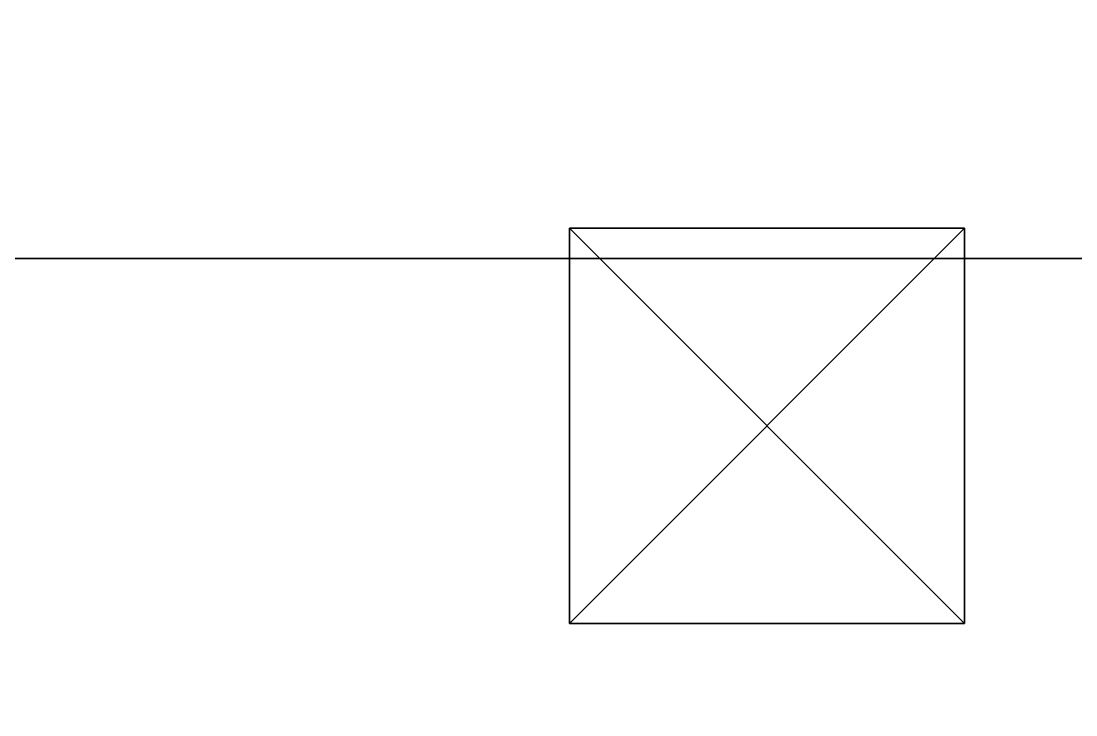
# Model space of a CAD drawing. Extents: x 0 to 2775, y -2341 to 0.
# Drawn here: x 410.18 to 450.22, y -1520.98 to -1494.67 of the extents above; entities that cross this region are included whole.
import ezdxf

# ---------------------------------------------------------------- set-up
doc = ezdxf.new("R2010")
doc.units = 0
for name, color, linetype in [('LAYER0', 7, 'CONTINUOUS'), ('LAYER13', 7, 'CONTINUOUS'), ('LAYER20', 7, 'CONTINUOUS'), ('LAYER21', 7, 'CONTINUOUS'), ('LAYER372', 253, 'CONTINUOUS'), ('LAYER373', 253, 'CONTINUOUS'), ('LAYER54', 7, 'CONTINUOUS'), ('LAYER7', 7, 'CONTINUOUS')]:
    doc.layers.add(name, color=color, linetype=linetype)

msp = doc.modelspace()

# ---------------------------------------------------------------- linework, layer by layer
at = {"layer": 'LAYER0', "invisible_edges": 1}
for points in [[(2775, 0), (18, -2341), (18, 0), (2775, 0)], [(18, -2341), (2775, 0), (2775, -2341), (18, -2341)], [(2775, -2341, 5), (18, 0, 5), (18, -2341, 5), (2775, -2341, 5)], [(18, 0, 5), (2775, -2341, 5), (2775, 0, 5), (18, 0, 5)]]:
    msp.add_3dface(points, dxfattribs=at)
at = {"layer": 'LAYER13', "invisible_edges": 1}
for points in [[(168, -1503.667, 5), (718, -1485.667, 5), (718, -1503.667, 5), (168, -1503.667, 5)], [(718, -1485.667, 5), (168, -1503.667, 5), (168, -1485.667, 5), (718, -1485.667, 5)], [(168, -1485.667, 2465), (718, -1503.667, 2465), (718, -1485.667, 2465), (168, -1485.667, 2465)], [(718, -1503.667, 2465), (168, -1485.667, 2465), (168, -1503.667, 2465), (718, -1503.667, 2465)], [(718, -1503.667, 2465), (168, -1503.667, 5), (718, -1503.667, 5), (718, -1503.667, 2465)], [(168, -1503.667, 5), (718, -1503.667, 2465), (168, -1503.667, 2465), (168, -1503.667, 5)]]:
    msp.add_3dface(points, dxfattribs=at)
at = {"layer": 'LAYER20', "invisible_edges": 1}
for points in [[(192.6, -2133, 2196), (658, -1503.67, 2196), (192.6, -1503.67, 2196), (192.6, -2133, 2196)], [(658, -1503.67, 2196), (192.6, -2133, 2196), (658, -2133, 2196), (658, -1503.67, 2196)], [(192.6, -1503.67, 2178), (658, -1503.67, 2196), (658, -1503.67, 2178), (192.6, -1503.67, 2178)], [(658, -1503.67, 2196), (192.6, -1503.67, 2178), (192.6, -1503.67, 2196), (658, -1503.67, 2196)], [(658, -2133, 2178), (192.6, -1503.67, 2178), (658, -1503.67, 2178), (658, -2133, 2178)], [(192.6, -1503.67, 2178), (658, -2133, 2178), (192.6, -2133, 2178), (192.6, -1503.67, 2178)]]:
    msp.add_3dface(points, dxfattribs=at)
at = {"layer": 'LAYER21', "invisible_edges": 1}
for points in [[(192.6, -2133, 921), (658, -1503.67, 921), (192.6, -1503.67, 921), (192.6, -2133, 921)], [(658, -1503.67, 921), (192.6, -2133, 921), (658, -2133, 921), (658, -1503.67, 921)], [(192.6, -1503.67, 903), (658, -1503.67, 921), (658, -1503.67, 903), (192.6, -1503.67, 903)], [(658, -1503.67, 921), (192.6, -1503.67, 903), (192.6, -1503.67, 921), (658, -1503.67, 921)], [(658, -2133, 903), (192.6, -1503.67, 903), (658, -1503.67, 903), (658, -2133, 903)], [(192.6, -1503.67, 903), (658, -2133, 903), (192.6, -2133, 903), (192.6, -1503.67, 903)]]:
    msp.add_3dface(points, dxfattribs=at)
at = {"layer": 'LAYER372'}
for points in [[(431, -1517.52, 2078), (431, -1517.52, 2093), (431, -1502.52, 2078), (431, -1517.52, 2078)], [(431, -1502.52, 2078), (431, -1517.52, 2093), (431, -1502.52, 2093), (431, -1502.52, 2078)], [(431, -1502.52, 2078), (431, -1502.52, 2093), (446, -1502.52, 2078), (431, -1502.52, 2078)], [(446, -1502.52, 2078), (431, -1502.52, 2093), (446, -1502.52, 2093), (446, -1502.52, 2078)], [(431, -1517.52, 2078), (431, -1502.52, 2078), (446, -1517.52, 2078), (431, -1517.52, 2078)], [(446, -1517.52, 2078), (431, -1502.52, 2078), (446, -1502.52, 2078), (446, -1517.52, 2078)], [(446, -1517.52, 2093), (446, -1502.52, 2093), (431, -1517.52, 2093), (446, -1517.52, 2093)], [(431, -1517.52, 2093), (446, -1502.52, 2093), (431, -1502.52, 2093), (431, -1517.52, 2093)], [(446, -1517.52, 2078), (446, -1502.52, 2078), (446, -1517.52, 2093), (446, -1517.52, 2078)], [(446, -1517.52, 2093), (446, -1502.52, 2078), (446, -1502.52, 2093), (446, -1517.52, 2093)], [(446, -1517.52, 2078), (446, -1517.52, 2093), (431, -1517.52, 2078), (446, -1517.52, 2078)], [(431, -1517.52, 2078), (446, -1517.52, 2093), (431, -1517.52, 2093), (431, -1517.52, 2078)]]:
    msp.add_3dface(points, dxfattribs=at)
at = {"layer": 'LAYER373'}
for points in [[(431, -1517.52, 2078), (431, -1517.52, 2093), (431, -1502.52, 2078), (431, -1517.52, 2078)], [(431, -1502.52, 2078), (431, -1517.52, 2093), (431, -1502.52, 2093), (431, -1502.52, 2078)], [(431, -1502.52, 2078), (431, -1502.52, 2093), (446, -1502.52, 2078), (431, -1502.52, 2078)], [(446, -1502.52, 2078), (431, -1502.52, 2093), (446, -1502.52, 2093), (446, -1502.52, 2078)], [(431, -1517.52, 2078), (431, -1502.52, 2078), (446, -1517.52, 2078), (431, -1517.52, 2078)], [(446, -1517.52, 2078), (431, -1502.52, 2078), (446, -1502.52, 2078), (446, -1517.52, 2078)], [(446, -1517.52, 2093), (446, -1502.52, 2093), (431, -1517.52, 2093), (446, -1517.52, 2093)], [(431, -1517.52, 2093), (446, -1502.52, 2093), (431, -1502.52, 2093), (431, -1517.52, 2093)], [(446, -1517.52, 2078), (446, -1502.52, 2078), (446, -1517.52, 2093), (446, -1517.52, 2078)], [(446, -1517.52, 2093), (446, -1502.52, 2078), (446, -1502.52, 2093), (446, -1517.52, 2093)], [(446, -1517.52, 2078), (446, -1517.52, 2093), (431, -1517.52, 2078), (446, -1517.52, 2078)], [(431, -1517.52, 2078), (446, -1517.52, 2093), (431, -1517.52, 2093), (431, -1517.52, 2078)]]:
    msp.add_3dface(points, dxfattribs=at)
at = {"layer": 'LAYER54', "invisible_edges": 1}
for points in [[(168, -2133, 2464), (718, -1503.67, 2464), (168, -1503.67, 2464), (168, -2133, 2464)], [(718, -1503.67, 2464), (168, -2133, 2464), (718, -2133, 2464), (718, -1503.67, 2464)], [(168, -1503.67, 2446), (718, -1503.67, 2464), (718, -1503.67, 2446), (168, -1503.67, 2446)], [(718, -1503.67, 2464), (168, -1503.67, 2446), (168, -1503.67, 2464), (718, -1503.67, 2464)], [(718, -2133, 2446), (168, -1503.67, 2446), (718, -1503.67, 2446), (718, -2133, 2446)], [(168, -1503.67, 2446), (718, -2133, 2446), (168, -2133, 2446), (168, -1503.67, 2446)]]:
    msp.add_3dface(points, dxfattribs=at)
at = {"layer": 'LAYER7', "invisible_edges": 1}
for points in [[(168, -1503.67, 85), (718, -2133, 85), (168, -2133, 85), (168, -1503.67, 85)], [(718, -2133, 85), (168, -1503.67, 85), (718, -1503.67, 85), (718, -2133, 85)], [(168, -1503.67, 85), (718, -1503.67, 103), (718, -1503.67, 85), (168, -1503.67, 85)], [(718, -1503.67, 103), (168, -1503.67, 85), (168, -1503.67, 103), (718, -1503.67, 103)], [(718, -1503.67, 103), (168, -2133, 103), (718, -2133, 103), (718, -1503.67, 103)], [(168, -2133, 103), (718, -1503.67, 103), (168, -1503.67, 103), (168, -2133, 103)]]:
    msp.add_3dface(points, dxfattribs=at)

doc.saveas('drawing.dxf')
